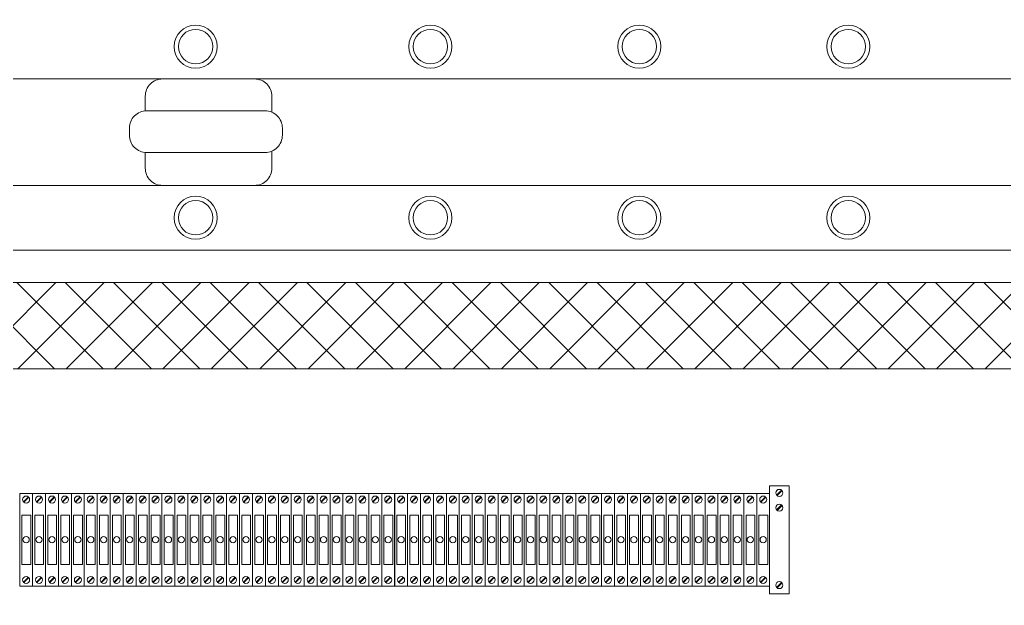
# Model space of a CAD drawing. Header units: millimetres. Extents: x 32626 to 72822, y 60047 to 123188.
# Drawn here: x 33365 to 33639.3, y 64738.1 to 64901.2 of the extents above; entities that cross this region are included whole.
import ezdxf

# ---------------------------------------------------------------- set-up
doc = ezdxf.new("R2010")
doc.units = ezdxf.units.MM
doc.header["$LTSCALE"] = 10
doc.layers.add('1轮廓实线层', color=7, linetype='Continuous', lineweight=18)

msp = doc.modelspace()

# ---------------------------------------------------------------- hatches: boundary and pattern name
at = {"layer": '1轮廓实线层'}
h = msp.add_hatch(dxfattribs=at)
h.set_pattern_fill('ANSI37', color=256, scale=3, style=0)
h.set_pattern_definition([(45, (1626.673, -2091.581), (-6.7351921, 6.7351921), []), (135, (1626.673, -2091.581), (-6.7351921, -6.7351921), [])])
h.paths.add_polyline_path([(33783.76, 64582.11), (33783.76, 64827.97), (33049.69, 64827.97), (33049.69, 64582.11)])
h.paths.add_polyline_path([(33759.76, 64606.11), (33759.76, 64693.04), (33073.69, 64693.04), (33073.69, 64606.11)], flags=16)
h.paths.add_polyline_path([(33759.76, 64717.04), (33759.76, 64803.97), (33073.69, 64803.97), (33073.69, 64717.04)], flags=16)

# ---------------------------------------------------------------- linework, layer by layer
for p, q in [((33485.38, 64855.04), (33832.83, 64855.04)), ((33019.53, 64837.04), (33813.93, 64837.04)), ((33049.69, 64827.97), (33783.76, 64827.97)), ((33073.69, 64803.97), (33759.76, 64803.97))]:
    msp.add_line(p, q, dxfattribs=at)
at = {"layer": '1轮廓实线层', "lineweight": 13}
for p, q in [((33573.93, 64771.35), (33579.33, 64771.35)), ((33573.93, 64741.35), (33573.93, 64771.35)), ((33575.88, 64768.79), (33577.26, 64770.17)), ((33576, 64768.67), (33577.38, 64770.05)), ((33579.33, 64771.35), (33579.33, 64741.35)), ((33365.02, 64769.28), (33368.62, 64769.28)), ((33365.02, 64743.48), (33365.02, 64769.28)), ((33366.07, 64766.94), (33367.45, 64768.32)), ((33366.19, 64766.82), (33367.57, 64768.2)), ((33368.62, 64769.28), (33368.62, 64743.48)), ((33368.62, 64769.28), (33372.22, 64769.28)), ((33368.62, 64743.48), (33368.62, 64769.28)), ((33369.67, 64766.94), (33371.05, 64768.32)), ((33369.79, 64766.82), (33371.17, 64768.2)), ((33372.22, 64769.28), (33372.22, 64743.48)), ((33372.22, 64769.28), (33375.82, 64769.28)), ((33372.22, 64743.48), (33372.22, 64769.28)), ((33373.27, 64766.94), (33374.65, 64768.32)), ((33373.39, 64766.82), (33374.77, 64768.2)), ((33375.82, 64769.28), (33375.82, 64743.48)), ((33375.82, 64769.28), (33379.42, 64769.28)), ((33375.82, 64743.48), (33375.82, 64769.28)), ((33376.87, 64766.94), (33378.25, 64768.32)), ((33376.99, 64766.82), (33378.37, 64768.2)), ((33379.42, 64769.28), (33379.42, 64743.48)), ((33379.42, 64769.28), (33383.02, 64769.28)), ((33379.42, 64743.48), (33379.42, 64769.28)), ((33380.47, 64766.94), (33381.85, 64768.32)), ((33380.59, 64766.82), (33381.97, 64768.2)), ((33383.02, 64769.28), (33383.02, 64743.48)), ((33383.02, 64769.28), (33386.62, 64769.28)), ((33383.02, 64743.48), (33383.02, 64769.28)), ((33384.07, 64766.94), (33385.45, 64768.32)), ((33384.19, 64766.82), (33385.57, 64768.2)), ((33386.62, 64769.28), (33386.62, 64743.48)), ((33386.62, 64769.28), (33390.22, 64769.28)), ((33386.62, 64743.48), (33386.62, 64769.28)), ((33387.67, 64766.94), (33389.05, 64768.32)), ((33387.8, 64766.82), (33389.17, 64768.2)), ((33390.22, 64769.28), (33390.22, 64743.48)), ((33390.22, 64769.28), (33393.82, 64769.28)), ((33390.22, 64743.48), (33390.22, 64769.28)), ((33391.27, 64766.94), (33392.65, 64768.32)), ((33391.4, 64766.82), (33392.77, 64768.2)), ((33393.82, 64769.28), (33393.82, 64743.48)), ((33393.86, 64769.28), (33397.46, 64769.28)), ((33394.91, 64766.94), (33396.29, 64768.32)), ((33395.03, 64766.82), (33396.41, 64768.2)), ((33397.46, 64769.28), (33397.46, 64743.48)), ((33397.46, 64769.28), (33401.06, 64769.28)), ((33397.46, 64743.48), (33397.46, 64769.28)), ((33398.51, 64766.94), (33399.89, 64768.32)), ((33398.63, 64766.82), (33400.01, 64768.2)), ((33401.06, 64769.28), (33401.06, 64743.48)), ((33401.06, 64769.28), (33404.66, 64769.28)), ((33401.06, 64743.48), (33401.06, 64769.28)), ((33402.11, 64766.94), (33403.49, 64768.32)), ((33402.23, 64766.82), (33403.61, 64768.2)), ((33404.66, 64769.28), (33404.66, 64743.48)), ((33404.66, 64769.28), (33408.26, 64769.28)), ((33404.66, 64743.48), (33404.66, 64769.28)), ((33405.71, 64766.94), (33407.09, 64768.32)), ((33405.83, 64766.82), (33407.21, 64768.2)), ((33408.26, 64769.28), (33408.26, 64743.48)), ((33408.26, 64769.28), (33411.86, 64769.28)), ((33408.26, 64743.48), (33408.26, 64769.28)), ((33409.31, 64766.94), (33410.69, 64768.32)), ((33409.43, 64766.82), (33410.81, 64768.2)), ((33411.86, 64769.28), (33411.86, 64743.48)), ((33411.86, 64769.28), (33415.46, 64769.28)), ((33411.86, 64743.48), (33411.86, 64769.28)), ((33412.91, 64766.94), (33414.29, 64768.32)), ((33413.03, 64766.82), (33414.41, 64768.2)), ((33415.46, 64769.28), (33415.46, 64743.48)), ((33415.46, 64769.28), (33419.06, 64769.28)), ((33415.46, 64743.48), (33415.46, 64769.28)), ((33416.51, 64766.94), (33417.89, 64768.32)), ((33416.63, 64766.82), (33418.01, 64768.2)), ((33419.06, 64769.28), (33419.06, 64743.48)), ((33419.06, 64769.28), (33422.66, 64769.28)), ((33419.06, 64743.48), (33419.06, 64769.28)), ((33420.11, 64766.94), (33421.49, 64768.32)), ((33420.23, 64766.82), (33421.61, 64768.2)), ((33422.66, 64769.28), (33422.66, 64743.48)), ((33422.66, 64769.28), (33426.26, 64769.28)), ((33422.66, 64743.48), (33422.66, 64769.28)), ((33423.71, 64766.94), (33425.09, 64768.32)), ((33423.84, 64766.82), (33425.21, 64768.2)), ((33426.26, 64769.28), (33426.26, 64743.48)), ((33426.26, 64769.28), (33429.86, 64769.28)), ((33426.26, 64743.48), (33426.26, 64769.28)), ((33427.32, 64766.94), (33428.69, 64768.32)), ((33427.44, 64766.82), (33428.81, 64768.2)), ((33429.86, 64769.28), (33429.86, 64743.48)), ((33429.87, 64769.28), (33433.47, 64769.28)), ((33429.87, 64743.48), (33429.87, 64769.28)), ((33430.92, 64766.94), (33432.29, 64768.32)), ((33431.04, 64766.82), (33432.42, 64768.2)), ((33433.47, 64769.28), (33433.47, 64743.48)), ((33433.47, 64769.28), (33437.07, 64769.28)), ((33433.47, 64743.48), (33433.47, 64769.28)), ((33434.52, 64766.94), (33435.9, 64768.32)), ((33434.64, 64766.82), (33436.02, 64768.2)), ((33437.07, 64769.28), (33437.07, 64743.48)), ((33437.07, 64769.28), (33440.67, 64769.28)), ((33437.07, 64743.48), (33437.07, 64769.28)), ((33438.12, 64766.94), (33439.5, 64768.32)), ((33438.24, 64766.82), (33439.62, 64768.2)), ((33440.67, 64769.28), (33440.67, 64743.48)), ((33440.67, 64769.28), (33444.27, 64769.28)), ((33440.67, 64743.48), (33440.67, 64769.28)), ((33441.72, 64766.94), (33443.1, 64768.32)), ((33441.84, 64766.82), (33443.22, 64768.2)), ((33444.27, 64769.28), (33444.27, 64743.48)), ((33444.27, 64769.28), (33447.87, 64769.28)), ((33444.27, 64743.48), (33444.27, 64769.28)), ((33445.32, 64766.94), (33446.7, 64768.32)), ((33445.44, 64766.82), (33446.82, 64768.2)), ((33447.87, 64769.28), (33447.87, 64743.48)), ((33447.87, 64769.28), (33451.47, 64769.28)), ((33447.87, 64743.48), (33447.87, 64769.28)), ((33448.92, 64766.94), (33450.3, 64768.32)), ((33449.04, 64766.82), (33450.42, 64768.2)), ((33451.47, 64769.28), (33451.47, 64743.48)), ((33451.47, 64769.28), (33455.07, 64769.28)), ((33451.47, 64743.48), (33451.47, 64769.28)), ((33452.52, 64766.94), (33453.9, 64768.32)), ((33452.64, 64766.82), (33454.02, 64768.2)), ((33455.07, 64769.28), (33455.07, 64743.48)), ((33455.07, 64769.28), (33458.67, 64769.28)), ((33455.07, 64743.48), (33455.07, 64769.28)), ((33456.12, 64766.94), (33457.5, 64768.32)), ((33456.24, 64766.82), (33457.62, 64768.2)), ((33458.67, 64769.28), (33458.67, 64743.48)), ((33458.67, 64769.28), (33462.27, 64769.28)), ((33458.67, 64743.48), (33458.67, 64769.28)), ((33459.72, 64766.94), (33461.1, 64768.32)), ((33459.84, 64766.82), (33461.22, 64768.2)), ((33462.27, 64769.28), (33462.27, 64743.48)), ((33462.27, 64769.28), (33465.87, 64769.28)), ((33462.27, 64743.48), (33462.27, 64769.28)), ((33463.32, 64766.94), (33464.7, 64768.32)), ((33463.44, 64766.82), (33464.82, 64768.2)), ((33465.87, 64769.28), (33465.87, 64743.48)), ((33465.87, 64769.28), (33469.47, 64769.28)), ((33465.87, 64743.48), (33465.87, 64769.28)), ((33466.92, 64766.94), (33468.3, 64768.32)), ((33467.04, 64766.82), (33468.42, 64768.2)), ((33469.47, 64769.28), (33469.47, 64743.48)), ((33469.47, 64743.48), (33469.47, 64769.28)), ((33469.48, 64769.28), (33473.08, 64769.28)), ((33469.48, 64743.48), (33469.48, 64769.28)), ((33470.53, 64766.94), (33471.9, 64768.32)), ((33470.65, 64766.82), (33472.03, 64768.2)), ((33473.08, 64769.28), (33473.08, 64743.48)), ((33473.08, 64769.28), (33476.68, 64769.28)), ((33473.08, 64743.48), (33473.08, 64769.28)), ((33474.13, 64766.94), (33475.51, 64768.32)), ((33474.25, 64766.82), (33475.63, 64768.2)), ((33476.68, 64769.28), (33476.68, 64743.48)), ((33476.68, 64769.28), (33480.28, 64769.28)), ((33476.68, 64743.48), (33476.68, 64769.28)), ((33477.73, 64766.94), (33479.11, 64768.32)), ((33477.85, 64766.82), (33479.23, 64768.2)), ((33480.28, 64769.28), (33480.28, 64743.48)), ((33480.28, 64769.28), (33483.88, 64769.28)), ((33480.28, 64743.48), (33480.28, 64769.28)), ((33481.33, 64766.94), (33482.71, 64768.32)), ((33481.45, 64766.82), (33482.83, 64768.2)), ((33483.88, 64769.28), (33483.88, 64743.48)), ((33483.88, 64769.28), (33487.48, 64769.28)), ((33483.88, 64743.48), (33483.88, 64769.28)), ((33484.93, 64766.94), (33486.31, 64768.32)), ((33485.05, 64766.82), (33486.43, 64768.2)), ((33487.48, 64769.28), (33487.48, 64743.48)), ((33487.48, 64769.28), (33491.08, 64769.28)), ((33487.48, 64743.48), (33487.48, 64769.28)), ((33488.53, 64766.94), (33489.91, 64768.32)), ((33488.65, 64766.82), (33490.03, 64768.2)), ((33491.08, 64769.28), (33491.08, 64743.48)), ((33491.08, 64769.28), (33494.68, 64769.28)), ((33491.08, 64743.48), (33491.08, 64769.28)), ((33492.13, 64766.94), (33493.51, 64768.32)), ((33492.25, 64766.82), (33493.63, 64768.2)), ((33494.68, 64769.28), (33494.68, 64743.48)), ((33494.68, 64769.28), (33498.28, 64769.28)), ((33494.68, 64743.48), (33494.68, 64769.28)), ((33495.73, 64766.94), (33497.11, 64768.32)), ((33495.85, 64766.82), (33497.23, 64768.2)), ((33498.28, 64769.28), (33498.28, 64743.48)), ((33498.31, 64769.28), (33501.91, 64769.28)), ((33499.36, 64766.94), (33500.74, 64768.32)), ((33499.48, 64766.82), (33500.86, 64768.2)), ((33501.91, 64769.28), (33501.91, 64743.48)), ((33501.91, 64769.28), (33505.51, 64769.28)), ((33501.91, 64743.48), (33501.91, 64769.28)), ((33502.96, 64766.94), (33504.34, 64768.32)), ((33503.09, 64766.82), (33504.46, 64768.2)), ((33505.51, 64769.28), (33505.51, 64743.48)), ((33505.52, 64769.28), (33509.12, 64769.28)), ((33505.52, 64743.48), (33505.52, 64769.28)), ((33506.57, 64766.94), (33507.94, 64768.32)), ((33506.69, 64766.82), (33508.07, 64768.2)), ((33509.12, 64769.28), (33509.12, 64743.48)), ((33509.12, 64769.28), (33512.72, 64769.28)), ((33509.12, 64743.48), (33509.12, 64769.28)), ((33510.17, 64766.94), (33511.55, 64768.32)), ((33510.29, 64766.82), (33511.67, 64768.2)), ((33512.72, 64769.28), (33512.72, 64743.48)), ((33512.72, 64769.28), (33516.32, 64769.28)), ((33512.72, 64743.48), (33512.72, 64769.28)), ((33513.77, 64766.94), (33515.15, 64768.32)), ((33513.89, 64766.82), (33515.27, 64768.2)), ((33516.32, 64769.28), (33516.32, 64743.48)), ((33516.32, 64769.28), (33519.92, 64769.28)), ((33516.32, 64743.48), (33516.32, 64769.28)), ((33517.37, 64766.94), (33518.75, 64768.32)), ((33517.49, 64766.82), (33518.87, 64768.2)), ((33519.92, 64769.28), (33519.92, 64743.48)), ((33519.92, 64769.28), (33523.52, 64769.28)), ((33519.92, 64743.48), (33519.92, 64769.28)), ((33520.97, 64766.94), (33522.35, 64768.32)), ((33521.09, 64766.82), (33522.47, 64768.2)), ((33523.52, 64769.28), (33523.52, 64743.48)), ((33523.52, 64769.28), (33527.12, 64769.28)), ((33523.52, 64743.48), (33523.52, 64769.28)), ((33524.57, 64766.94), (33525.95, 64768.32)), ((33524.69, 64766.82), (33526.07, 64768.2)), ((33527.12, 64769.28), (33527.12, 64743.48)), ((33527.12, 64769.28), (33530.72, 64769.28)), ((33527.12, 64743.48), (33527.12, 64769.28)), ((33528.17, 64766.94), (33529.55, 64768.32)), ((33528.29, 64766.82), (33529.67, 64768.2)), ((33530.72, 64769.28), (33530.72, 64743.48)), ((33530.72, 64769.28), (33534.32, 64769.28)), ((33530.72, 64743.48), (33530.72, 64769.28)), ((33531.77, 64766.94), (33533.15, 64768.32)), ((33531.89, 64766.82), (33533.27, 64768.2)), ((33534.32, 64769.28), (33534.32, 64743.48)), ((33534.32, 64769.28), (33537.92, 64769.28)), ((33534.32, 64743.48), (33534.32, 64769.28)), ((33535.37, 64766.94), (33536.75, 64768.32)), ((33535.49, 64766.82), (33536.87, 64768.2)), ((33537.92, 64769.28), (33537.92, 64743.48)), ((33537.92, 64769.28), (33541.52, 64769.28)), ((33537.92, 64743.48), (33537.92, 64769.28)), ((33538.97, 64766.94), (33540.35, 64768.32)), ((33539.09, 64766.82), (33540.47, 64768.2)), ((33541.52, 64769.28), (33541.52, 64743.48)), ((33541.52, 64769.28), (33545.12, 64769.28)), ((33541.52, 64743.48), (33541.52, 64769.28)), ((33542.57, 64766.94), (33543.95, 64768.32)), ((33542.69, 64766.82), (33544.07, 64768.2)), ((33545.12, 64769.28), (33545.12, 64743.48)), ((33545.12, 64769.28), (33548.72, 64769.28)), ((33545.12, 64743.48), (33545.12, 64769.28)), ((33546.17, 64766.94), (33547.55, 64768.32)), ((33546.3, 64766.82), (33547.67, 64768.2)), ((33548.72, 64769.28), (33548.72, 64743.48)), ((33548.72, 64769.28), (33552.32, 64769.28)), ((33548.72, 64743.48), (33548.72, 64769.28)), ((33549.78, 64766.94), (33551.15, 64768.32)), ((33549.9, 64766.82), (33551.28, 64768.2)), ((33552.32, 64769.28), (33552.32, 64743.48)), ((33552.33, 64769.28), (33555.93, 64769.28)), ((33552.33, 64743.48), (33552.33, 64769.28)), ((33553.38, 64766.94), (33554.75, 64768.32)), ((33553.5, 64766.82), (33554.88, 64768.2)), ((33555.93, 64769.28), (33555.93, 64743.48)), ((33555.93, 64769.28), (33559.53, 64769.28)), ((33555.93, 64743.48), (33555.93, 64769.28)), ((33556.98, 64766.94), (33558.36, 64768.32)), ((33557.1, 64766.82), (33558.48, 64768.2)), ((33559.53, 64769.28), (33559.53, 64743.48)), ((33559.53, 64769.28), (33563.13, 64769.28)), ((33559.53, 64743.48), (33559.53, 64769.28)), ((33560.58, 64766.94), (33561.96, 64768.32)), ((33560.7, 64766.82), (33562.08, 64768.2)), ((33563.13, 64769.28), (33563.13, 64743.48)), ((33563.13, 64769.28), (33566.73, 64769.28)), ((33563.13, 64743.48), (33563.13, 64769.28)), ((33564.18, 64766.94), (33565.56, 64768.32)), ((33564.3, 64766.82), (33565.68, 64768.2)), ((33566.73, 64769.28), (33566.73, 64743.48)), ((33566.73, 64769.28), (33570.33, 64769.28)), ((33566.73, 64743.48), (33566.73, 64769.28)), ((33567.78, 64766.94), (33569.16, 64768.32)), ((33567.9, 64766.82), (33569.28, 64768.2)), ((33570.33, 64769.28), (33570.33, 64743.48)), ((33570.33, 64769.28), (33573.93, 64769.28)), ((33570.33, 64743.48), (33570.33, 64769.28)), ((33571.38, 64766.94), (33572.76, 64768.32)), ((33571.5, 64766.82), (33572.88, 64768.2)), ((33573.93, 64769.28), (33573.93, 64743.48)), ((33573.93, 64743.48), (33573.93, 64769.28)), ((33575.88, 64764.67), (33577.26, 64766.05)), ((33576, 64764.55), (33577.38, 64765.93)), ((33366.07, 64744.56), (33367.45, 64745.94)), ((33366.19, 64744.44), (33367.57, 64745.82)), ((33369.67, 64744.56), (33371.05, 64745.94)), ((33369.79, 64744.44), (33371.17, 64745.82)), ((33373.27, 64744.56), (33374.65, 64745.94)), ((33373.39, 64744.44), (33374.77, 64745.82)), ((33376.87, 64744.56), (33378.25, 64745.94)), ((33376.99, 64744.44), (33378.37, 64745.82)), ((33380.47, 64744.56), (33381.85, 64745.94)), ((33380.59, 64744.44), (33381.97, 64745.82)), ((33384.07, 64744.56), (33385.45, 64745.94)), ((33384.19, 64744.44), (33385.57, 64745.82)), ((33387.67, 64744.56), (33389.05, 64745.94)), ((33387.8, 64744.44), (33389.17, 64745.82)), ((33391.27, 64744.56), (33392.65, 64745.94)), ((33391.4, 64744.44), (33392.77, 64745.82)), ((33394.91, 64744.56), (33396.29, 64745.94)), ((33395.03, 64744.44), (33396.41, 64745.82)), ((33398.51, 64744.56), (33399.89, 64745.94)), ((33398.63, 64744.44), (33400.01, 64745.82)), ((33402.11, 64744.56), (33403.49, 64745.94)), ((33402.23, 64744.44), (33403.61, 64745.82)), ((33405.71, 64744.56), (33407.09, 64745.94)), ((33405.83, 64744.44), (33407.21, 64745.82)), ((33409.31, 64744.56), (33410.69, 64745.94)), ((33409.43, 64744.44), (33410.81, 64745.82)), ((33412.91, 64744.56), (33414.29, 64745.94)), ((33413.03, 64744.44), (33414.41, 64745.82)), ((33416.51, 64744.56), (33417.89, 64745.94)), ((33416.63, 64744.44), (33418.01, 64745.82)), ((33420.11, 64744.56), (33421.49, 64745.94)), ((33420.23, 64744.44), (33421.61, 64745.82)), ((33423.71, 64744.56), (33425.09, 64745.94)), ((33423.84, 64744.44), (33425.21, 64745.82)), ((33427.32, 64744.56), (33428.69, 64745.94)), ((33427.44, 64744.44), (33428.81, 64745.82)), ((33430.92, 64744.56), (33432.29, 64745.94)), ((33431.04, 64744.44), (33432.42, 64745.82)), ((33434.52, 64744.56), (33435.9, 64745.94)), ((33434.64, 64744.44), (33436.02, 64745.82)), ((33438.12, 64744.56), (33439.5, 64745.94)), ((33438.24, 64744.44), (33439.62, 64745.82)), ((33441.72, 64744.56), (33443.1, 64745.94)), ((33441.84, 64744.44), (33443.22, 64745.82)), ((33445.32, 64744.56), (33446.7, 64745.94)), ((33445.44, 64744.44), (33446.82, 64745.82)), ((33448.92, 64744.56), (33450.3, 64745.94)), ((33449.04, 64744.44), (33450.42, 64745.82)), ((33452.52, 64744.56), (33453.9, 64745.94)), ((33452.64, 64744.44), (33454.02, 64745.82)), ((33456.12, 64744.56), (33457.5, 64745.94)), ((33456.24, 64744.44), (33457.62, 64745.82)), ((33459.72, 64744.56), (33461.1, 64745.94)), ((33459.84, 64744.44), (33461.22, 64745.82)), ((33463.32, 64744.56), (33464.7, 64745.94)), ((33463.44, 64744.44), (33464.82, 64745.82)), ((33466.92, 64744.56), (33468.3, 64745.94)), ((33467.04, 64744.44), (33468.42, 64745.82)), ((33470.53, 64744.56), (33471.9, 64745.94)), ((33470.65, 64744.44), (33472.03, 64745.82)), ((33474.13, 64744.56), (33475.51, 64745.94)), ((33474.25, 64744.44), (33475.63, 64745.82)), ((33477.73, 64744.56), (33479.11, 64745.94)), ((33477.85, 64744.44), (33479.23, 64745.82)), ((33481.33, 64744.56), (33482.71, 64745.94)), ((33481.45, 64744.44), (33482.83, 64745.82)), ((33484.93, 64744.56), (33486.31, 64745.94)), ((33485.05, 64744.44), (33486.43, 64745.82)), ((33488.53, 64744.56), (33489.91, 64745.94)), ((33488.65, 64744.44), (33490.03, 64745.82)), ((33492.13, 64744.56), (33493.51, 64745.94)), ((33492.25, 64744.44), (33493.63, 64745.82)), ((33495.73, 64744.56), (33497.11, 64745.94)), ((33495.85, 64744.44), (33497.23, 64745.82)), ((33499.36, 64744.56), (33500.74, 64745.94)), ((33499.48, 64744.44), (33500.86, 64745.82)), ((33502.96, 64744.56), (33504.34, 64745.94)), ((33503.09, 64744.44), (33504.46, 64745.82)), ((33506.57, 64744.56), (33507.94, 64745.94)), ((33506.69, 64744.44), (33508.07, 64745.82)), ((33510.17, 64744.56), (33511.55, 64745.94)), ((33510.29, 64744.44), (33511.67, 64745.82)), ((33513.77, 64744.56), (33515.15, 64745.94)), ((33513.89, 64744.44), (33515.27, 64745.82)), ((33517.37, 64744.56), (33518.75, 64745.94)), ((33517.49, 64744.44), (33518.87, 64745.82)), ((33520.97, 64744.56), (33522.35, 64745.94)), ((33521.09, 64744.44), (33522.47, 64745.82)), ((33524.57, 64744.56), (33525.95, 64745.94)), ((33524.69, 64744.44), (33526.07, 64745.82)), ((33528.17, 64744.56), (33529.55, 64745.94)), ((33528.29, 64744.44), (33529.67, 64745.82)), ((33531.77, 64744.56), (33533.15, 64745.94)), ((33531.89, 64744.44), (33533.27, 64745.82)), ((33535.37, 64744.56), (33536.75, 64745.94)), ((33535.49, 64744.44), (33536.87, 64745.82)), ((33538.97, 64744.56), (33540.35, 64745.94)), ((33539.09, 64744.44), (33540.47, 64745.82)), ((33542.57, 64744.56), (33543.95, 64745.94)), ((33542.69, 64744.44), (33544.07, 64745.82)), ((33546.17, 64744.56), (33547.55, 64745.94)), ((33546.3, 64744.44), (33547.67, 64745.82)), ((33549.78, 64744.56), (33551.15, 64745.94)), ((33549.9, 64744.44), (33551.28, 64745.82)), ((33553.38, 64744.56), (33554.75, 64745.94)), ((33553.5, 64744.44), (33554.88, 64745.82)), ((33556.98, 64744.56), (33558.36, 64745.94)), ((33557.1, 64744.44), (33558.48, 64745.82)), ((33560.58, 64744.56), (33561.96, 64745.94)), ((33560.7, 64744.44), (33562.08, 64745.82)), ((33564.18, 64744.56), (33565.56, 64745.94)), ((33564.3, 64744.44), (33565.68, 64745.82)), ((33567.78, 64744.56), (33569.16, 64745.94)), ((33567.9, 64744.44), (33569.28, 64745.82)), ((33571.38, 64744.56), (33572.76, 64745.94)), ((33571.5, 64744.44), (33572.88, 64745.82)), ((33368.62, 64743.48), (33365.02, 64743.48)), ((33372.22, 64743.48), (33368.62, 64743.48)), ((33375.82, 64743.48), (33372.22, 64743.48)), ((33379.42, 64743.48), (33375.82, 64743.48)), ((33383.02, 64743.48), (33379.42, 64743.48)), ((33386.62, 64743.48), (33383.02, 64743.48)), ((33390.22, 64743.48), (33386.62, 64743.48)), ((33393.82, 64743.48), (33390.22, 64743.48)), ((33397.46, 64743.48), (33393.86, 64743.48)), ((33401.06, 64743.48), (33397.46, 64743.48)), ((33404.66, 64743.48), (33401.06, 64743.48)), ((33408.26, 64743.48), (33404.66, 64743.48)), ((33411.86, 64743.48), (33408.26, 64743.48)), ((33415.46, 64743.48), (33411.86, 64743.48)), ((33419.06, 64743.48), (33415.46, 64743.48)), ((33422.66, 64743.48), (33419.06, 64743.48)), ((33426.26, 64743.48), (33422.66, 64743.48)), ((33429.86, 64743.48), (33426.26, 64743.48)), ((33433.47, 64743.48), (33429.87, 64743.48)), ((33437.07, 64743.48), (33433.47, 64743.48)), ((33440.67, 64743.48), (33437.07, 64743.48)), ((33444.27, 64743.48), (33440.67, 64743.48)), ((33447.87, 64743.48), (33444.27, 64743.48)), ((33451.47, 64743.48), (33447.87, 64743.48)), ((33455.07, 64743.48), (33451.47, 64743.48)), ((33458.67, 64743.48), (33455.07, 64743.48)), ((33462.27, 64743.48), (33458.67, 64743.48)), ((33465.87, 64743.48), (33462.27, 64743.48)), ((33469.47, 64743.48), (33465.87, 64743.48)), ((33473.08, 64743.48), (33469.48, 64743.48)), ((33476.68, 64743.48), (33473.08, 64743.48)), ((33480.28, 64743.48), (33476.68, 64743.48)), ((33483.88, 64743.48), (33480.28, 64743.48)), ((33487.48, 64743.48), (33483.88, 64743.48)), ((33491.08, 64743.48), (33487.48, 64743.48)), ((33494.68, 64743.48), (33491.08, 64743.48)), ((33498.28, 64743.48), (33494.68, 64743.48)), ((33501.91, 64743.48), (33498.31, 64743.48)), ((33505.51, 64743.48), (33501.91, 64743.48)), ((33509.12, 64743.48), (33505.52, 64743.48)), ((33512.72, 64743.48), (33509.12, 64743.48)), ((33516.32, 64743.48), (33512.72, 64743.48)), ((33519.92, 64743.48), (33516.32, 64743.48)), ((33523.52, 64743.48), (33519.92, 64743.48)), ((33527.12, 64743.48), (33523.52, 64743.48)), ((33530.72, 64743.48), (33527.12, 64743.48)), ((33534.32, 64743.48), (33530.72, 64743.48)), ((33537.92, 64743.48), (33534.32, 64743.48)), ((33541.52, 64743.48), (33537.92, 64743.48)), ((33545.12, 64743.48), (33541.52, 64743.48)), ((33548.72, 64743.48), (33545.12, 64743.48)), ((33552.32, 64743.48), (33548.72, 64743.48)), ((33555.93, 64743.48), (33552.33, 64743.48)), ((33559.53, 64743.48), (33555.93, 64743.48)), ((33563.13, 64743.48), (33559.53, 64743.48)), ((33566.73, 64743.48), (33563.13, 64743.48)), ((33570.33, 64743.48), (33566.73, 64743.48)), ((33573.93, 64743.48), (33570.33, 64743.48)), ((33575.88, 64743.1), (33577.26, 64744.48)), ((33576, 64742.98), (33577.38, 64744.36)), ((33579.33, 64741.35), (33573.93, 64741.35))]:
    msp.add_line(p, q, dxfattribs=at)
at = {"layer": '1轮廓实线层'}
for points in [[(33831.63, 64884.69), (33003.63, 64884.69, -0.414214), (32997.63, 64890.69), (32997.63, 65358.69, -0.414214), (33003.63, 65364.69)], [(33400.01, 64875.8), (33400.01, 64879.89, -0.414214), (33404.81, 64884.69), (33430.45, 64884.69, -0.414214), (33435.25, 64879.89), (33435.25, 64875.44)], [(33435.25, 64864.58), (33435.25, 64859.84, -0.414214), (33430.45, 64855.04), (33404.81, 64855.04, -0.414214), (33400.01, 64859.84), (33400.01, 64864.22)], [(33002.43, 64555.04, -0.414214), (32997.63, 64559.84), (32997.63, 64850.24, -0.414214), (33002.43, 64855.04), (33485.38, 64855.04)]]:
    msp.add_lwpolyline(points, format="xyb", dxfattribs=at)
msp.add_lwpolyline([(33395.58, 64871.02, -0.414214), (33400.38, 64875.82), (33433.39, 64875.82, -0.414214), (33438.19, 64871.02), (33438.19, 64869, -0.414214), (33433.39, 64864.2), (33400.38, 64864.2, -0.414214), (33395.58, 64869)], format="xyb", close=True, dxfattribs=at)
at = {"layer": '1轮廓实线层', "lineweight": 13}
for points in [[(33365.64, 64763.18), (33368.09, 64763.18), (33368.09, 64749.52), (33365.64, 64749.52)], [(33369.24, 64763.18), (33371.69, 64763.18), (33371.69, 64749.52), (33369.24, 64749.52)], [(33372.84, 64763.18), (33375.29, 64763.18), (33375.29, 64749.52), (33372.84, 64749.52)], [(33376.44, 64763.18), (33378.89, 64763.18), (33378.89, 64749.52), (33376.44, 64749.52)], [(33380.04, 64763.18), (33382.49, 64763.18), (33382.49, 64749.52), (33380.04, 64749.52)], [(33383.64, 64763.18), (33386.09, 64763.18), (33386.09, 64749.52), (33383.64, 64749.52)], [(33387.24, 64763.18), (33389.69, 64763.18), (33389.69, 64749.52), (33387.24, 64749.52)], [(33390.85, 64763.18), (33393.29, 64763.18), (33393.29, 64749.52), (33390.85, 64749.52)], [(33394.48, 64763.18), (33396.93, 64763.18), (33396.93, 64749.52), (33394.48, 64749.52)], [(33398.08, 64763.18), (33400.53, 64763.18), (33400.53, 64749.52), (33398.08, 64749.52)], [(33401.68, 64763.18), (33404.13, 64763.18), (33404.13, 64749.52), (33401.68, 64749.52)], [(33405.28, 64763.18), (33407.73, 64763.18), (33407.73, 64749.52), (33405.28, 64749.52)], [(33408.88, 64763.18), (33411.33, 64763.18), (33411.33, 64749.52), (33408.88, 64749.52)], [(33412.48, 64763.18), (33414.93, 64763.18), (33414.93, 64749.52), (33412.48, 64749.52)], [(33416.08, 64763.18), (33418.53, 64763.18), (33418.53, 64749.52), (33416.08, 64749.52)], [(33419.68, 64763.18), (33422.13, 64763.18), (33422.13, 64749.52), (33419.68, 64749.52)], [(33423.28, 64763.18), (33425.73, 64763.18), (33425.73, 64749.52), (33423.28, 64749.52)], [(33426.89, 64763.18), (33429.33, 64763.18), (33429.33, 64749.52), (33426.89, 64749.52)], [(33430.49, 64763.18), (33432.93, 64763.18), (33432.93, 64749.52), (33430.49, 64749.52)], [(33434.09, 64763.18), (33436.54, 64763.18), (33436.54, 64749.52), (33434.09, 64749.52)], [(33437.69, 64763.18), (33440.14, 64763.18), (33440.14, 64749.52), (33437.69, 64749.52)], [(33441.29, 64763.18), (33443.74, 64763.18), (33443.74, 64749.52), (33441.29, 64749.52)], [(33444.89, 64763.18), (33447.34, 64763.18), (33447.34, 64749.52), (33444.89, 64749.52)], [(33448.49, 64763.18), (33450.94, 64763.18), (33450.94, 64749.52), (33448.49, 64749.52)], [(33452.09, 64763.18), (33454.54, 64763.18), (33454.54, 64749.52), (33452.09, 64749.52)], [(33455.69, 64763.18), (33458.14, 64763.18), (33458.14, 64749.52), (33455.69, 64749.52)], [(33459.29, 64763.18), (33461.74, 64763.18), (33461.74, 64749.52), (33459.29, 64749.52)], [(33462.89, 64763.18), (33465.34, 64763.18), (33465.34, 64749.52), (33462.89, 64749.52)], [(33466.49, 64763.18), (33468.94, 64763.18), (33468.94, 64749.52), (33466.49, 64749.52)], [(33470.1, 64763.18), (33472.54, 64763.18), (33472.54, 64749.52), (33470.1, 64749.52)], [(33473.7, 64763.18), (33476.15, 64763.18), (33476.15, 64749.52), (33473.7, 64749.52)], [(33477.3, 64763.18), (33479.75, 64763.18), (33479.75, 64749.52), (33477.3, 64749.52)], [(33480.9, 64763.18), (33483.35, 64763.18), (33483.35, 64749.52), (33480.9, 64749.52)], [(33484.5, 64763.18), (33486.95, 64763.18), (33486.95, 64749.52), (33484.5, 64749.52)], [(33488.1, 64763.18), (33490.55, 64763.18), (33490.55, 64749.52), (33488.1, 64749.52)], [(33491.7, 64763.18), (33494.15, 64763.18), (33494.15, 64749.52), (33491.7, 64749.52)], [(33495.3, 64763.18), (33497.75, 64763.18), (33497.75, 64749.52), (33495.3, 64749.52)], [(33498.93, 64763.18), (33501.38, 64763.18), (33501.38, 64749.52), (33498.93, 64749.52)], [(33502.54, 64763.18), (33504.98, 64763.18), (33504.98, 64749.52), (33502.54, 64749.52)], [(33506.14, 64763.18), (33508.58, 64763.18), (33508.58, 64749.52), (33506.14, 64749.52)], [(33509.74, 64763.18), (33512.19, 64763.18), (33512.19, 64749.52), (33509.74, 64749.52)], [(33513.34, 64763.18), (33515.79, 64763.18), (33515.79, 64749.52), (33513.34, 64749.52)], [(33516.94, 64763.18), (33519.39, 64763.18), (33519.39, 64749.52), (33516.94, 64749.52)], [(33520.54, 64763.18), (33522.99, 64763.18), (33522.99, 64749.52), (33520.54, 64749.52)], [(33524.14, 64763.18), (33526.59, 64763.18), (33526.59, 64749.52), (33524.14, 64749.52)], [(33527.74, 64763.18), (33530.19, 64763.18), (33530.19, 64749.52), (33527.74, 64749.52)], [(33531.34, 64763.18), (33533.79, 64763.18), (33533.79, 64749.52), (33531.34, 64749.52)], [(33534.94, 64763.18), (33537.39, 64763.18), (33537.39, 64749.52), (33534.94, 64749.52)], [(33538.54, 64763.18), (33540.99, 64763.18), (33540.99, 64749.52), (33538.54, 64749.52)], [(33542.14, 64763.18), (33544.59, 64763.18), (33544.59, 64749.52), (33542.14, 64749.52)], [(33545.74, 64763.18), (33548.19, 64763.18), (33548.19, 64749.52), (33545.74, 64749.52)], [(33549.35, 64763.18), (33551.79, 64763.18), (33551.79, 64749.52), (33549.35, 64749.52)], [(33552.95, 64763.18), (33555.39, 64763.18), (33555.39, 64749.52), (33552.95, 64749.52)], [(33556.55, 64763.18), (33559, 64763.18), (33559, 64749.52), (33556.55, 64749.52)], [(33560.15, 64763.18), (33562.6, 64763.18), (33562.6, 64749.52), (33560.15, 64749.52)], [(33563.75, 64763.18), (33566.2, 64763.18), (33566.2, 64749.52), (33563.75, 64749.52)], [(33567.35, 64763.18), (33569.8, 64763.18), (33569.8, 64749.52), (33567.35, 64749.52)], [(33570.95, 64763.18), (33573.4, 64763.18), (33573.4, 64749.52), (33570.95, 64749.52)]]:
    msp.add_lwpolyline(points, close=True, dxfattribs=at)
at = {"layer": '1轮廓实线层'}
for centre, radius in [((33414.03, 64893.69), 6), ((33479.43, 64893.69), 6), ((33537.63, 64893.69), 6), ((33595.83, 64893.69), 6), ((33414.03, 64893.69), 4.8), ((33479.43, 64893.69), 4.8), ((33537.63, 64893.69), 4.8), ((33595.83, 64893.69), 4.8), ((33414.03, 64846.04), 6), ((33414.03, 64846.04), 4.8), ((33479.43, 64846.04), 6), ((33479.43, 64846.04), 4.8), ((33537.63, 64846.04), 6), ((33537.63, 64846.04), 4.8), ((33595.83, 64846.04), 6), ((33595.83, 64846.04), 4.8)]:
    msp.add_circle(centre, radius, dxfattribs=at)
at = {"layer": '1轮廓实线层', "lineweight": 13}
for centre, radius in [((33576.63, 64769.42), 0.975), ((33366.82, 64767.57), 0.975), ((33370.42, 64767.57), 0.975), ((33374.02, 64767.57), 0.975), ((33377.62, 64767.57), 0.975), ((33381.22, 64767.57), 0.975), ((33384.82, 64767.57), 0.975), ((33388.42, 64767.57), 0.975), ((33392.02, 64767.57), 0.975), ((33395.66, 64767.57), 0.975), ((33399.26, 64767.57), 0.975), ((33402.86, 64767.57), 0.975), ((33406.46, 64767.57), 0.975), ((33410.06, 64767.57), 0.975), ((33413.66, 64767.57), 0.975), ((33417.26, 64767.57), 0.975), ((33420.86, 64767.57), 0.975), ((33424.46, 64767.57), 0.975), ((33428.06, 64767.57), 0.975), ((33431.67, 64767.57), 0.975), ((33435.27, 64767.57), 0.975), ((33438.87, 64767.57), 0.975), ((33442.47, 64767.57), 0.975), ((33446.07, 64767.57), 0.975), ((33449.67, 64767.57), 0.975), ((33453.27, 64767.57), 0.975), ((33456.87, 64767.57), 0.975), ((33460.47, 64767.57), 0.975), ((33464.07, 64767.57), 0.975), ((33467.67, 64767.57), 0.975), ((33471.28, 64767.57), 0.975), ((33474.88, 64767.57), 0.975), ((33478.48, 64767.57), 0.975), ((33482.08, 64767.57), 0.975), ((33485.68, 64767.57), 0.975), ((33489.28, 64767.57), 0.975), ((33492.88, 64767.57), 0.975), ((33496.48, 64767.57), 0.975), ((33500.11, 64767.57), 0.975), ((33503.71, 64767.57), 0.975), ((33507.32, 64767.57), 0.975), ((33510.92, 64767.57), 0.975), ((33514.52, 64767.57), 0.975), ((33518.12, 64767.57), 0.975), ((33521.72, 64767.57), 0.975), ((33525.32, 64767.57), 0.975), ((33528.92, 64767.57), 0.975), ((33532.52, 64767.57), 0.975), ((33536.12, 64767.57), 0.975), ((33539.72, 64767.57), 0.975), ((33543.32, 64767.57), 0.975), ((33546.92, 64767.57), 0.975), ((33550.52, 64767.57), 0.975), ((33554.13, 64767.57), 0.975), ((33557.73, 64767.57), 0.975), ((33561.33, 64767.57), 0.975), ((33564.93, 64767.57), 0.975), ((33568.53, 64767.57), 0.975), ((33572.13, 64767.57), 0.975), ((33576.63, 64765.3), 0.975), ((33366.82, 64756.38), 0.881), ((33370.42, 64756.38), 0.881), ((33374.02, 64756.38), 0.881), ((33377.62, 64756.38), 0.881), ((33381.22, 64756.38), 0.881), ((33384.82, 64756.38), 0.881), ((33388.42, 64756.38), 0.881), ((33392.02, 64756.38), 0.881), ((33395.66, 64756.38), 0.881), ((33399.26, 64756.38), 0.881), ((33402.86, 64756.38), 0.881), ((33406.46, 64756.38), 0.881), ((33410.06, 64756.38), 0.881), ((33413.66, 64756.38), 0.881), ((33417.26, 64756.38), 0.881), ((33420.86, 64756.38), 0.881), ((33424.46, 64756.38), 0.881), ((33428.06, 64756.38), 0.881), ((33431.67, 64756.38), 0.881), ((33435.27, 64756.38), 0.881), ((33438.87, 64756.38), 0.881), ((33442.47, 64756.38), 0.881), ((33446.07, 64756.38), 0.881), ((33449.67, 64756.38), 0.881), ((33453.27, 64756.38), 0.881), ((33456.87, 64756.38), 0.881), ((33460.47, 64756.38), 0.881), ((33464.07, 64756.38), 0.881), ((33467.67, 64756.38), 0.881), ((33471.28, 64756.38), 0.881), ((33474.88, 64756.38), 0.881), ((33478.48, 64756.38), 0.881), ((33482.08, 64756.38), 0.881), ((33485.68, 64756.38), 0.881), ((33489.28, 64756.38), 0.881), ((33492.88, 64756.38), 0.881), ((33496.48, 64756.38), 0.881), ((33500.11, 64756.38), 0.881), ((33503.71, 64756.38), 0.881), ((33507.32, 64756.38), 0.881), ((33510.92, 64756.38), 0.881), ((33514.52, 64756.38), 0.881), ((33518.12, 64756.38), 0.881), ((33521.72, 64756.38), 0.881), ((33525.32, 64756.38), 0.881), ((33528.92, 64756.38), 0.881), ((33532.52, 64756.38), 0.881), ((33536.12, 64756.38), 0.881), ((33539.72, 64756.38), 0.881), ((33543.32, 64756.38), 0.881), ((33546.92, 64756.38), 0.881), ((33550.52, 64756.38), 0.881), ((33554.13, 64756.38), 0.881), ((33557.73, 64756.38), 0.881), ((33561.33, 64756.38), 0.881), ((33564.93, 64756.38), 0.881), ((33568.53, 64756.38), 0.881), ((33572.13, 64756.38), 0.881), ((33366.82, 64745.19), 0.975), ((33370.42, 64745.19), 0.975), ((33374.02, 64745.19), 0.975), ((33377.62, 64745.19), 0.975), ((33381.22, 64745.19), 0.975), ((33384.82, 64745.19), 0.975), ((33388.42, 64745.19), 0.975), ((33392.02, 64745.19), 0.975), ((33395.66, 64745.19), 0.975), ((33399.26, 64745.19), 0.975), ((33402.86, 64745.19), 0.975), ((33406.46, 64745.19), 0.975), ((33410.06, 64745.19), 0.975), ((33413.66, 64745.19), 0.975), ((33417.26, 64745.19), 0.975), ((33420.86, 64745.19), 0.975), ((33424.46, 64745.19), 0.975), ((33428.06, 64745.19), 0.975), ((33431.67, 64745.19), 0.975), ((33435.27, 64745.19), 0.975), ((33438.87, 64745.19), 0.975), ((33442.47, 64745.19), 0.975), ((33446.07, 64745.19), 0.975), ((33449.67, 64745.19), 0.975), ((33453.27, 64745.19), 0.975), ((33456.87, 64745.19), 0.975), ((33460.47, 64745.19), 0.975), ((33464.07, 64745.19), 0.975), ((33467.67, 64745.19), 0.975), ((33471.28, 64745.19), 0.975), ((33474.88, 64745.19), 0.975), ((33478.48, 64745.19), 0.975), ((33482.08, 64745.19), 0.975), ((33485.68, 64745.19), 0.975), ((33489.28, 64745.19), 0.975), ((33492.88, 64745.19), 0.975), ((33496.48, 64745.19), 0.975), ((33500.11, 64745.19), 0.975), ((33503.71, 64745.19), 0.975), ((33507.32, 64745.19), 0.975), ((33510.92, 64745.19), 0.975), ((33514.52, 64745.19), 0.975), ((33518.12, 64745.19), 0.975), ((33521.72, 64745.19), 0.975), ((33525.32, 64745.19), 0.975), ((33528.92, 64745.19), 0.975), ((33532.52, 64745.19), 0.975), ((33536.12, 64745.19), 0.975), ((33539.72, 64745.19), 0.975), ((33543.32, 64745.19), 0.975), ((33546.92, 64745.19), 0.975), ((33550.52, 64745.19), 0.975), ((33554.13, 64745.19), 0.975), ((33557.73, 64745.19), 0.975), ((33561.33, 64745.19), 0.975), ((33564.93, 64745.19), 0.975), ((33568.53, 64745.19), 0.975), ((33572.13, 64745.19), 0.975), ((33576.63, 64743.73), 0.975)]:
    msp.add_circle(centre, radius, dxfattribs=at)

doc.saveas('drawing.dxf')
